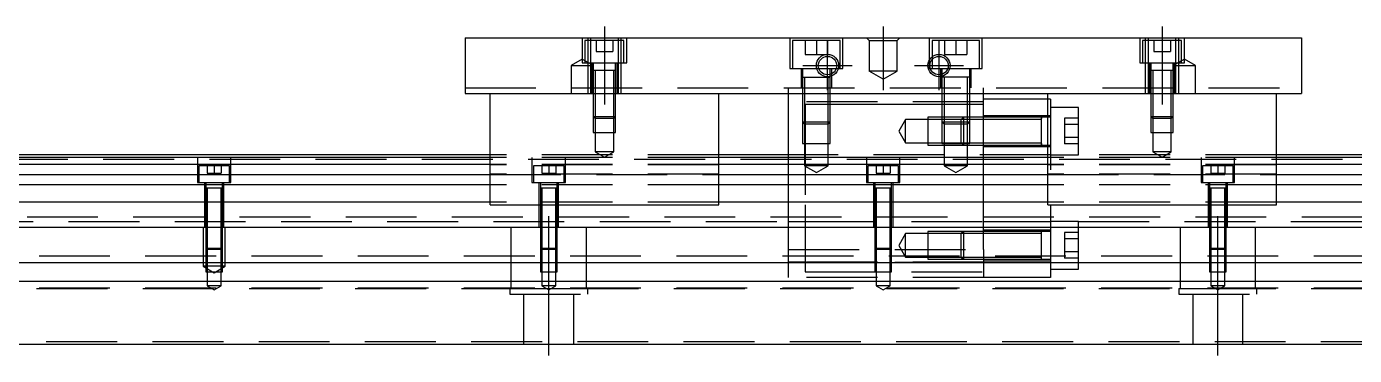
# Model space of a CAD drawing. Extents: x -12 to 939, y -277 to 77.
# Drawn here: x 226.4 to 464.5, y -224.1 to -165.1 of the extents above; entities that cross this region are included whole.
import ezdxf

# ---------------------------------------------------------------- set-up
doc = ezdxf.new("R2010")
doc.units = 0
doc.linetypes.add('CENTER', pattern=[50.8, 31.75, -6.35, 6.35, -6.35])
doc.linetypes.add('DASHED', pattern=[19.05, 12.7, -6.35])
doc.layers.get('0').update_dxf_attribs({"linetype": 'CONTINUOUS'})
doc.layers.add('CENTER', color=1, linetype='CENTER')

msp = doc.modelspace()

# ---------------------------------------------------------------- linework, layer by layer
at = {"color": 7, "linetype": 'CONTINUOUS'}
for p, q in [((305, -167.12), (455, -167.12)), ((305, -167.12), (305, -177.12)), ((455, -167.12), (455, -177.12)), ((305, -177.12), (455, -177.12)), ((309.5, -197.12), (309.5, -177.12)), ((350.5, -197.12), (350.5, -177.12)), ((363, -188.62), (363, -177.12)), ((398, -188.62), (398, -177.12)), ((409.5, -178.12), (398, -178.12)), ((409.5, -197.12), (409.5, -177.12)), ((450.5, -197.12), (450.5, -177.12)), ((309.5, -188.12), (60.5, -188.12)), ((363, -188.12), (350.5, -188.12)), ((710, -188.12), (450.5, -188.12)), ((309.5, -188.62), (0, -188.62)), ((309.5, -189.87), (0, -189.87)), ((409.5, -188.62), (350.5, -188.62)), ((409.5, -189.87), (350.5, -189.87)), ((760, -188.62), (450.5, -188.62)), ((760, -189.87), (450.5, -189.87)), ((0, -191.65), (309.5, -191.65)), ((350.5, -191.65), (409.5, -191.65)), ((450.5, -191.65), (760, -191.65)), ((309.5, -193.54), (0, -193.54)), ((409.5, -193.54), (350.5, -193.54)), ((760, -193.54), (450.5, -193.54)), ((309.5, -196.6), (0, -196.6)), ((309.5, -197.12), (350.5, -197.12)), ((409.5, -196.6), (350.5, -196.6)), ((409.5, -197.12), (450.5, -197.12)), ((760, -196.6), (450.5, -196.6)), ((0, -201.12), (760, -201.12)), ((0, -207.42), (760, -207.42)), ((0, -210.82), (760, -210.82)), ((0, -222.12), (760, -222.12))]:
    msp.add_line(p, q, dxfattribs=at)
at = {"color": 3, "linetype": 'DASHED'}
for p, q in [((326, -167.12), (326, -171.62)), ((333.5, -167.62), (326.5, -167.62)), ((326.5, -167.62), (326.5, -171.62)), ((327, -167.12), (327, -167.62)), ((327, -167.62), (327, -171.62)), ((327.5, -167.12), (327.5, -177.12)), ((328.5, -167.62), (328.5, -169.62)), ((330, -167.62), (330, -169.62)), ((331.5, -167.62), (331.5, -169.62)), ((332.5, -177.12), (332.5, -167.12)), ((333, -167.62), (333, -167.12)), ((333, -171.62), (333, -167.62)), ((333.5, -171.62), (333.5, -167.62)), ((334, -171.62), (334, -167.12)), ((363.25, -167.12), (363.25, -172.62)), ((372.25, -167.62), (363.75, -167.62)), ((363.75, -167.62), (363.75, -172.62)), ((366, -167.62), (366, -170.12)), ((368, -167.62), (368, -170.12)), ((370, -167.62), (370, -170.12)), ((372.25, -172.62), (372.25, -167.62)), ((372.75, -172.62), (372.75, -167.12)), ((377, -167.12), (377.5, -167.62)), ((377.5, -167.62), (377.5, -173.12)), ((377.5, -167.62), (382.5, -167.62)), ((382.5, -167.62), (383, -167.12)), ((382.5, -173.12), (382.5, -167.62)), ((388.25, -167.12), (388.25, -172.62)), ((397.25, -167.62), (388.75, -167.62)), ((388.75, -167.62), (388.75, -170.56)), ((391, -167.62), (391, -170.12)), ((393, -167.62), (393, -170.12)), ((395, -167.62), (395, -170.12)), ((397.25, -172.62), (397.25, -167.62)), ((397.75, -172.62), (397.75, -167.12)), ((426, -167.12), (426, -171.62)), ((433.5, -167.62), (426.5, -167.62)), ((426.5, -167.62), (426.5, -171.62)), ((427, -167.12), (427, -167.62)), ((427, -167.62), (427, -171.62)), ((427.5, -167.12), (427.5, -177.12)), ((428.5, -167.62), (428.5, -169.62)), ((430, -167.62), (430, -169.62)), ((431.5, -167.62), (431.5, -169.62)), ((432.5, -177.12), (432.5, -167.12)), ((433, -167.62), (433, -167.12)), ((433, -171.62), (433, -167.62)), ((433.5, -171.62), (433.5, -167.62)), ((434, -171.62), (434, -167.12)), ((326, -170.97), (324, -172.12)), ((328, -172.12), (326, -170.97)), ((328.5, -169.62), (330, -169.62)), ((330, -169.62), (331.5, -169.62)), ((366, -170.12), (368, -170.12)), ((368, -170.12), (370, -170.12)), ((388.75, -170.56), (388.75, -171.04)), ((388.75, -171.04), (388.75, -172.62)), ((391, -170.12), (393, -170.12)), ((393, -170.12), (395, -170.12)), ((428.5, -169.62), (430, -169.62)), ((430, -169.62), (431.5, -169.62)), ((434, -170.97), (432, -172.12)), ((436, -172.12), (434, -170.97)), ((324, -172.12), (328, -172.12)), ((324, -172.12), (324, -177.12)), ((326, -171.62), (334, -171.62)), ((327, -171.62), (327, -177.12)), ((327.75, -171.62), (327.75, -177.12)), ((328, -171.62), (328, -173.02)), ((328, -173.01), (328, -173.02)), ((328.22, -173.02), (328, -173.02)), ((328, -173.02), (328, -173.03)), ((328, -173.02), (328, -177.12)), ((331.78, -173.02), (328.22, -173.02)), ((328.35, -173.02), (328.35, -177.12)), ((331.65, -177.12), (331.65, -173.02)), ((332, -173.02), (331.78, -173.02)), ((332, -173.02), (332, -171.62)), ((332, -173.02), (332, -173.01)), ((332, -173.03), (332, -173.02)), ((332, -177.12), (332, -173.02)), ((332.25, -177.12), (332.25, -171.62)), ((333, -177.12), (333, -171.62)), ((363.25, -172.62), (372.75, -172.62)), ((365.25, -172.62), (365.25, -176.12)), ((365.5, -172.62), (365.5, -174.22)), ((370.5, -173.69), (370.5, -172.62)), ((370.5, -174.06), (370.5, -173.69)), ((370.75, -176.12), (370.75, -172.62)), ((382.5, -173.12), (377.5, -173.12)), ((380, -174.56), (377.5, -173.12)), ((380, -174.56), (382.5, -173.12)), ((388.25, -172.62), (397.75, -172.62)), ((390.25, -172.62), (390.25, -176.12)), ((390.5, -172.62), (390.5, -173.69)), ((390.5, -173.69), (390.5, -174.06)), ((395.5, -174.22), (395.5, -172.62)), ((395.75, -176.12), (395.75, -172.62)), ((426, -171.62), (434, -171.62)), ((427, -171.62), (427, -177.12)), ((427.75, -171.62), (427.75, -177.12)), ((428, -171.62), (428, -173.02)), ((428, -173.01), (428, -173.02)), ((428.22, -173.02), (428, -173.02)), ((428, -173.02), (428, -177.12)), ((428, -173.02), (428, -173.03)), ((431.78, -173.02), (428.22, -173.02)), ((428.35, -173.02), (428.35, -177.12)), ((431.65, -177.12), (431.65, -173.02)), ((432, -173.02), (431.78, -173.02)), ((432, -173.02), (432, -171.62)), ((432, -172.12), (436, -172.12)), ((432, -173.02), (432, -173.01)), ((432, -177.12), (432, -173.02)), ((432, -173.03), (432, -173.02)), ((432.25, -177.12), (432.25, -171.62)), ((433, -177.12), (433, -171.62)), ((436, -177.12), (436, -172.12)), ((305, -176.12), (455, -176.12)), ((363, -177.12), (363, -176.12)), ((365.5, -174.21), (365.5, -174.22)), ((365.5, -174.22), (365.76, -174.22)), ((365.5, -174.22), (370.5, -174.22)), ((365.5, -174.22), (365.5, -174.22)), ((365.5, -174.22), (365.5, -176.12)), ((365.5, -176.12), (365.5, -177.12)), ((365.5, -176.12), (365.5, -177.12)), ((365.9, -174.22), (365.9, -176.12)), ((365.9, -176.12), (365.9, -177.12)), ((370.1, -176.12), (370.1, -174.22)), ((370.1, -177.12), (370.1, -176.12)), ((370.5, -174.22), (370.5, -174.06)), ((370.5, -174.22), (370.5, -174.21)), ((370.5, -174.22), (370.5, -174.22)), ((370.5, -176.12), (370.5, -174.22)), ((370.5, -177.12), (370.5, -176.12)), ((370.5, -177.12), (370.5, -176.12)), ((390.5, -174.06), (390.5, -174.22)), ((390.5, -174.21), (390.5, -174.22)), ((390.76, -174.22), (390.5, -174.22)), ((390.5, -174.22), (390.5, -174.22)), ((390.5, -174.22), (390.5, -176.12)), ((390.5, -176.12), (390.5, -177.12)), ((390.5, -176.12), (390.5, -177.12)), ((395.24, -174.22), (390.76, -174.22)), ((390.9, -174.22), (390.9, -176.12)), ((390.9, -176.12), (390.9, -177.12)), ((395.1, -176.12), (395.1, -174.22)), ((395.1, -177.12), (395.1, -176.12)), ((395.5, -174.22), (395.24, -174.22)), ((395.5, -174.22), (395.5, -174.21)), ((395.5, -174.22), (395.5, -174.22)), ((395.5, -176.12), (395.5, -174.22)), ((395.5, -177.12), (395.5, -176.12)), ((395.5, -177.12), (395.5, -176.12)), ((398, -177.12), (398, -176.12)), ((328, -177.12), (328, -181.27)), ((328, -177.12), (328, -181.27)), ((328.35, -177.12), (328.35, -181.62)), ((331.65, -181.62), (331.65, -177.12)), ((332, -181.27), (332, -177.12)), ((332, -181.27), (332, -177.12)), ((365.5, -177.12), (365.5, -182.22)), ((365.5, -177.12), (365.5, -182.22)), ((365.9, -177.12), (365.9, -182.62)), ((370.1, -182.62), (370.1, -177.12)), ((370.5, -182.22), (370.5, -177.12)), ((370.5, -182.22), (370.5, -177.12)), ((390.5, -177.12), (390.5, -182.22)), ((390.5, -177.12), (390.5, -182.22)), ((390.9, -177.12), (390.9, -182.62)), ((395.1, -182.62), (395.1, -177.12)), ((395.5, -182.22), (395.5, -177.12)), ((395.5, -182.22), (395.5, -177.12)), ((410, -178.12), (409.5, -178.12)), ((410, -178.12), (410, -201.12)), ((428, -177.12), (428, -181.27)), ((428, -177.12), (428, -181.27)), ((428.35, -177.12), (428.35, -181.62)), ((431.65, -181.62), (431.65, -177.12)), ((432, -181.27), (432, -177.12)), ((432, -181.27), (432, -177.12)), ((398, -178.62), (363, -178.62)), ((366, -179.12), (366, -182.62)), ((370.1, -179.12), (366, -179.12)), ((370.5, -179.12), (370.1, -179.12)), ((375.5, -179.12), (370.5, -179.12)), ((384.5, -179.12), (375.5, -179.12)), ((390.5, -179.12), (384.5, -179.12)), ((390.9, -179.12), (390.5, -179.12)), ((395.1, -179.12), (390.9, -179.12)), ((395.5, -179.12), (395.1, -179.12)), ((398, -179.12), (395.5, -179.12)), ((415, -179.62), (410, -179.62)), ((415, -188.12), (415, -179.62)), ((328, -181.27), (332, -181.27)), ((328, -181.27), (328, -184.12)), ((328, -181.27), (328.35, -181.62)), ((331.65, -181.62), (328.35, -181.62)), ((328.35, -181.62), (328.35, -184.12)), ((331.65, -181.62), (332, -181.27)), ((331.65, -184.12), (331.65, -181.62)), ((332, -184.12), (332, -181.27)), ((365.5, -182.22), (370.5, -182.22)), ((365.5, -182.22), (365.5, -186.12)), ((365.5, -182.22), (365.9, -182.62)), ((370.1, -182.62), (365.9, -182.62)), ((365.9, -182.62), (365.9, -186.12)), ((366, -182.62), (366, -197.12)), ((370.1, -182.62), (370.5, -182.22)), ((370.1, -186.12), (370.1, -182.62)), ((370.5, -186.12), (370.5, -182.22)), ((384, -181.77), (382.79, -183.87)), ((384, -185.97), (384, -181.77)), ((388, -181.77), (384, -181.77)), ((388, -181.37), (388, -186.37)), ((390.5, -181.37), (388, -181.37)), ((394, -181.77), (388, -181.77)), ((390.9, -181.37), (390.5, -181.37)), ((390.5, -182.22), (395.5, -182.22)), ((390.5, -182.22), (390.5, -186.12)), ((390.5, -182.22), (390.9, -182.62)), ((394.4, -181.37), (390.9, -181.37)), ((395.1, -182.62), (390.9, -182.62)), ((390.9, -182.62), (390.9, -186.12)), ((394.4, -181.37), (394, -181.77)), ((394, -182.62), (394, -181.77)), ((395.1, -181.77), (394, -181.77)), ((394, -185.97), (394, -182.62)), ((394.4, -181.37), (394.4, -182.62)), ((395.1, -181.37), (394.4, -181.37)), ((395.1, -181.37), (394.4, -181.37)), ((394.4, -182.62), (394.4, -186.37)), ((395.5, -181.37), (395.1, -181.37)), ((395.5, -181.37), (395.1, -181.37)), ((395.5, -181.77), (395.1, -181.77)), ((395.1, -182.62), (395.5, -182.22)), ((395.1, -186.12), (395.1, -182.62)), ((398, -181.37), (395.5, -181.37)), ((398, -181.37), (395.5, -181.37)), ((398, -181.77), (395.5, -181.77)), ((395.5, -186.12), (395.5, -182.22)), ((410, -181.12), (398, -181.12)), ((403, -181.37), (398, -181.37)), ((403, -181.77), (398, -181.77)), ((403.1, -181.37), (403, -181.37)), ((407, -181.77), (403, -181.77)), ((403.35, -181.37), (403.1, -181.37)), ((406.65, -181.37), (403.35, -181.37)), ((406.9, -181.37), (406.65, -181.37)), ((407, -181.37), (406.9, -181.37)), ((408.4, -181.37), (407, -181.37)), ((408.4, -181.77), (407, -181.77)), ((410, -181.37), (408.39, -181.37)), ((408.4, -181.37), (408.4, -181.63)), ((408.4, -181.63), (408.4, -181.37)), ((408.4, -181.37), (408.4, -181.63)), ((408.4, -181.63), (408.4, -181.37)), ((408.4, -183.72), (408.4, -181.63)), ((412.5, -181.56), (412.5, -182.72)), ((415, -181.56), (412.5, -181.56)), ((415, -182.72), (412.5, -182.72)), ((412.5, -182.72), (412.5, -185.02)), ((428, -181.27), (432, -181.27)), ((428, -181.27), (428, -184.12)), ((428, -181.27), (428.35, -181.62)), ((431.65, -181.62), (428.35, -181.62)), ((428.35, -181.62), (428.35, -184.12)), ((431.65, -181.62), (432, -181.27)), ((431.65, -184.12), (431.65, -181.62)), ((432, -184.12), (432, -181.27)), ((328, -184.12), (332, -184.12)), ((328.35, -184.12), (328.35, -187.62)), ((331.65, -187.62), (331.65, -184.12)), ((382.79, -183.87), (384, -185.97)), ((408.4, -186.11), (408.4, -183.72)), ((415, -185.02), (412.5, -185.02)), ((412.5, -185.02), (412.5, -186.18)), ((428, -184.12), (432, -184.12)), ((428.35, -184.12), (428.35, -187.62)), ((431.65, -187.62), (431.65, -184.12)), ((350.5, -188.12), (309.5, -188.12)), ((331.65, -187.62), (328.35, -187.62)), ((328.35, -187.62), (330, -188.57)), ((330, -188.57), (331.65, -187.62)), ((366, -188.12), (363, -188.12)), ((365.5, -186.12), (370.5, -186.12)), ((365.9, -186.12), (365.9, -190.12)), ((410, -188.12), (366, -188.12)), ((370.1, -190.12), (370.1, -186.12)), ((384, -185.97), (388, -185.97)), ((388, -185.97), (394, -185.97)), ((388, -186.37), (394.4, -186.37)), ((390.5, -186.12), (395.5, -186.12)), ((390.9, -186.12), (390.9, -190.12)), ((394, -185.97), (398, -185.97)), ((394, -185.97), (394.4, -186.37)), ((394, -185.97), (398, -185.97)), ((394.4, -186.37), (398, -186.37)), ((394.4, -186.37), (398, -186.37)), ((395.1, -190.12), (395.1, -186.12)), ((398, -185.97), (408.4, -185.97)), ((398, -186.37), (408.4, -186.37)), ((398, -186.62), (410, -186.62)), ((408.39, -186.37), (410, -186.37)), ((408.4, -186.37), (408.4, -185.97)), ((408.4, -186.37), (408.4, -186.11)), ((408.4, -186.11), (408.4, -186.37)), ((410, -188.12), (415, -188.12)), ((415, -186.18), (412.5, -186.18)), ((450.5, -188.12), (415, -188.12)), ((431.65, -187.62), (428.35, -187.62)), ((428.35, -187.62), (430, -188.57)), ((430, -188.57), (431.65, -187.62)), ((710, -188.99), (55, -188.99)), ((257, -188.62), (257, -193.12)), ((262.75, -190.12), (257.25, -190.12)), ((257.25, -190.12), (257.25, -193.12)), ((258.75, -190.12), (258.75, -191.42)), ((260, -190.12), (260, -191.42)), ((261.25, -190.12), (261.25, -191.42)), ((262.75, -193.12), (262.75, -190.12)), ((263, -193.12), (263, -188.62)), ((350.5, -188.62), (309.5, -188.62)), ((350.5, -189.87), (309.5, -189.87)), ((350.5, -189.92), (309.5, -189.92)), ((317, -188.62), (317, -193.12)), ((322.75, -190.12), (317.25, -190.12)), ((317.25, -190.12), (317.25, -193.12)), ((318.75, -190.12), (318.75, -191.42)), ((320, -190.12), (320, -191.42)), ((321.25, -190.12), (321.25, -191.42)), ((322.75, -193.12), (322.75, -190.12)), ((323, -193.12), (323, -188.62)), ((363, -197.12), (363, -188.62)), ((370.1, -190.12), (365.9, -190.12)), ((365.9, -190.12), (368, -191.33)), ((368, -191.33), (370.1, -190.12)), ((377, -188.62), (377, -193.12)), ((382.75, -190.12), (377.25, -190.12)), ((377.25, -190.12), (377.25, -193.12)), ((378.75, -190.12), (378.75, -191.42)), ((380, -190.12), (380, -191.42)), ((381.25, -190.12), (381.25, -191.42)), ((382.75, -193.12), (382.75, -190.12)), ((383, -193.12), (383, -188.62)), ((395.1, -190.12), (390.9, -190.12)), ((390.9, -190.12), (393, -191.33)), ((393, -191.33), (395.1, -190.12)), ((398, -197.12), (398, -188.62)), ((450.5, -188.62), (409.5, -188.62)), ((450.5, -189.87), (409.5, -189.87)), ((450.5, -189.92), (409.5, -189.92)), ((437, -188.62), (437, -193.12)), ((442.75, -190.12), (437.25, -190.12)), ((437.25, -190.12), (437.25, -193.12)), ((438.75, -190.12), (438.75, -191.42)), ((440, -190.12), (440, -191.42)), ((441.25, -190.12), (441.25, -191.42)), ((442.75, -193.12), (442.75, -190.12)), ((443, -193.12), (443, -188.62)), ((258.75, -191.42), (260, -191.42)), ((260, -191.42), (261.25, -191.42)), ((350.5, -191.62), (309.5, -191.62)), ((309.5, -191.65), (350.5, -191.65)), ((318.75, -191.42), (320, -191.42)), ((320, -191.42), (321.25, -191.42)), ((378.75, -191.42), (380, -191.42)), ((380, -191.42), (381.25, -191.42)), ((450.5, -191.62), (409.5, -191.62)), ((409.5, -191.65), (450.5, -191.65)), ((438.75, -191.42), (440, -191.42)), ((440, -191.42), (441.25, -191.42)), ((257, -193.12), (263, -193.12)), ((258.25, -193.12), (258.25, -201.12)), ((258.5, -193.12), (258.5, -194.12)), ((258.5, -194.11), (258.5, -194.12)), ((258.62, -194.12), (258.5, -194.12)), ((258.5, -194.12), (258.5, -201.12)), ((258.5, -194.12), (258.5, -194.12)), ((260, -194.12), (258.62, -194.12)), ((258.75, -194.12), (258.75, -201.12)), ((261.38, -194.12), (260, -194.12)), ((261.25, -201.12), (261.25, -194.12)), ((261.5, -194.12), (261.38, -194.12)), ((261.5, -194.12), (261.5, -193.12)), ((261.5, -194.12), (261.5, -194.11)), ((261.5, -201.12), (261.5, -194.12)), ((261.5, -194.12), (261.5, -194.12)), ((261.75, -201.12), (261.75, -193.12)), ((350.5, -193.54), (309.5, -193.54)), ((317, -193.12), (323, -193.12)), ((318.25, -193.12), (318.25, -201.12)), ((318.5, -193.12), (318.5, -194.12)), ((318.5, -194.11), (318.5, -194.12)), ((318.62, -194.12), (318.5, -194.12)), ((318.5, -194.12), (318.5, -201.12)), ((318.5, -194.12), (318.5, -194.12)), ((320, -194.12), (318.62, -194.12)), ((318.75, -194.12), (318.75, -201.12)), ((321.38, -194.12), (320, -194.12)), ((321.25, -201.12), (321.25, -194.12)), ((321.5, -194.12), (321.38, -194.12)), ((321.5, -194.12), (321.5, -193.12)), ((321.5, -194.12), (321.5, -194.11)), ((321.5, -201.12), (321.5, -194.12)), ((321.5, -194.12), (321.5, -194.12)), ((321.75, -201.12), (321.75, -193.12)), ((377, -193.12), (383, -193.12)), ((378.25, -193.12), (378.25, -201.12)), ((378.5, -193.12), (378.5, -194.12)), ((378.5, -194.11), (378.5, -194.12)), ((378.62, -194.12), (378.5, -194.12)), ((378.5, -194.12), (378.5, -201.12)), ((378.5, -194.12), (378.5, -194.12)), ((380, -194.12), (378.62, -194.12)), ((378.75, -194.12), (378.75, -201.12)), ((381.38, -194.12), (380, -194.12)), ((381.25, -201.12), (381.25, -194.12)), ((381.5, -194.12), (381.38, -194.12)), ((381.5, -194.12), (381.5, -193.12)), ((381.5, -194.12), (381.5, -194.11)), ((381.5, -201.12), (381.5, -194.12)), ((381.5, -194.12), (381.5, -194.12)), ((381.75, -201.12), (381.75, -193.12)), ((450.5, -193.54), (409.5, -193.54)), ((437, -193.12), (443, -193.12)), ((438.25, -193.12), (438.25, -201.12)), ((438.5, -193.12), (438.5, -194.12)), ((438.5, -194.11), (438.5, -194.12)), ((438.62, -194.12), (438.5, -194.12)), ((438.5, -194.12), (438.5, -201.12)), ((438.5, -194.12), (438.5, -194.12)), ((440, -194.12), (438.62, -194.12)), ((438.75, -194.12), (438.75, -201.12)), ((441.38, -194.12), (440, -194.12)), ((441.25, -201.12), (441.25, -194.12)), ((441.5, -194.12), (441.38, -194.12)), ((441.5, -194.12), (441.5, -193.12)), ((441.5, -194.12), (441.5, -194.11)), ((441.5, -201.12), (441.5, -194.12)), ((441.5, -194.12), (441.5, -194.12)), ((441.75, -201.12), (441.75, -193.12)), ((350.5, -196.6), (309.5, -196.6)), ((350.5, -196.62), (309.5, -196.62)), ((363, -201.12), (363, -197.12)), ((366, -197.12), (366, -201.12)), ((398, -201.12), (398, -197.12)), ((450.5, -196.6), (409.5, -196.6)), ((450.5, -196.62), (409.5, -196.62)), ((55, -199.24), (710, -199.24)), ((81.5, -200.12), (363, -200.12)), ((258, -201.12), (258, -208.12)), ((258.5, -201.12), (258.5, -204.87)), ((258.5, -201.12), (258.5, -204.87)), ((258.75, -201.12), (258.75, -205.12)), ((261.25, -205.12), (261.25, -201.12)), ((261.5, -204.87), (261.5, -201.12)), ((261.5, -204.87), (261.5, -201.12)), ((262, -208.12), (262, -201.12)), ((313.29, -212.12), (313.29, -201.12)), ((318.5, -201.12), (318.5, -204.87)), ((318.5, -201.12), (318.5, -204.87)), ((318.75, -201.12), (318.75, -205.12)), ((321.25, -205.12), (321.25, -201.12)), ((321.5, -204.87), (321.5, -201.12)), ((321.5, -204.87), (321.5, -201.12)), ((326.71, -201.12), (326.71, -212.12)), ((363, -200.12), (366, -200.12)), ((363, -205.12), (363, -201.12)), ((366, -200.12), (398, -200.12)), ((366, -200.12), (398, -200.12)), ((366, -201.12), (366, -207.42)), ((378.5, -201.12), (378.5, -204.87)), ((378.5, -201.12), (378.5, -204.87)), ((378.75, -201.12), (378.75, -205.12)), ((381.25, -205.12), (381.25, -201.12)), ((381.5, -204.87), (381.5, -201.12)), ((381.5, -204.87), (381.5, -201.12)), ((384, -202.27), (382.79, -204.37)), ((384, -206.47), (384, -202.27)), ((388, -202.27), (384, -202.27)), ((388, -201.87), (388, -206.87)), ((394.4, -201.87), (388, -201.87)), ((394, -202.27), (388, -202.27)), ((394.4, -201.87), (394, -202.27)), ((394, -206.47), (394, -202.27)), ((398, -202.27), (394, -202.27)), ((394.4, -201.87), (394.4, -206.87)), ((398, -201.87), (394.4, -201.87)), ((398, -201.87), (394.4, -201.87)), ((398, -200.12), (408.5, -200.12)), ((398, -200.12), (408.5, -200.12)), ((398, -205.12), (398, -201.12)), ((410, -201.62), (398, -201.62)), ((408.4, -201.87), (398, -201.87)), ((408.4, -202.27), (398, -202.27)), ((408.5, -201.87), (408.39, -201.87)), ((408.4, -206.87), (408.4, -201.87)), ((408.5, -200.12), (408.75, -200.12)), ((408.5, -200.12), (408.75, -200.12)), ((408.75, -201.87), (408.5, -201.87)), ((408.75, -200.12), (410, -200.12)), ((408.75, -200.12), (410, -200.12)), ((410, -201.87), (408.75, -201.87)), ((411.25, -200.12), (410, -200.12)), ((410, -201.12), (410, -205.12)), ((411.5, -200.12), (411.25, -200.12)), ((415, -200.12), (411.5, -200.12)), ((412.5, -202.06), (412.5, -203.22)), ((415, -202.06), (412.5, -202.06)), ((415, -201.12), (415, -200.12)), ((415, -200.12), (710, -200.12)), ((415, -207.42), (415, -201.12)), ((433.29, -212.12), (433.29, -201.12)), ((438.5, -201.12), (438.5, -204.87)), ((438.5, -201.12), (438.5, -204.87)), ((438.75, -201.12), (438.75, -205.12)), ((441.25, -205.12), (441.25, -201.12)), ((441.5, -204.87), (441.5, -201.12)), ((441.5, -204.87), (441.5, -201.12)), ((446.71, -201.12), (446.71, -212.12)), ((382.79, -204.37), (384, -206.47)), ((415, -203.22), (412.5, -203.22)), ((412.5, -203.22), (412.5, -205.52)), ((0, -206.27), (760, -206.27)), ((258.5, -204.87), (261.5, -204.87)), ((258.5, -204.87), (258.5, -207.42)), ((258.5, -204.87), (258.75, -205.12)), ((261.25, -205.12), (258.75, -205.12)), ((258.75, -205.12), (258.75, -209.12)), ((261.25, -205.12), (261.5, -204.87)), ((261.25, -209.12), (261.25, -205.12)), ((261.5, -207.42), (261.5, -204.87)), ((318.5, -204.87), (321.5, -204.87)), ((318.5, -204.87), (318.5, -207.42)), ((318.5, -204.87), (318.75, -205.12)), ((321.25, -205.12), (318.75, -205.12)), ((318.75, -205.12), (318.75, -209.12)), ((321.25, -205.12), (321.5, -204.87)), ((321.25, -209.12), (321.25, -205.12)), ((321.5, -207.42), (321.5, -204.87)), ((363, -205.12), (398, -205.12)), ((363, -207.42), (363, -205.12)), ((378.5, -204.87), (381.5, -204.87)), ((378.5, -204.87), (378.5, -207.42)), ((378.5, -204.87), (378.75, -205.12)), ((381.25, -205.12), (378.75, -205.12)), ((378.75, -205.12), (378.75, -209.12)), ((381.25, -205.12), (381.5, -204.87)), ((381.25, -209.12), (381.25, -205.12)), ((381.5, -207.42), (381.5, -204.87)), ((384, -206.47), (388, -206.47)), ((388, -206.47), (394, -206.47)), ((388, -206.87), (394.4, -206.87)), ((394, -206.47), (398, -206.47)), ((394, -206.47), (394.4, -206.87)), ((394.4, -206.87), (398, -206.87)), ((394.4, -206.87), (398, -206.87)), ((398, -205.12), (398, -207.42)), ((398, -206.47), (408.4, -206.47)), ((398, -206.87), (408.4, -206.87)), ((398, -207.12), (410, -207.12)), ((408.39, -206.87), (408.4, -206.87)), ((408.4, -206.87), (408.4, -206.87)), ((408.4, -206.87), (408.5, -206.87)), ((408.5, -206.87), (410, -206.87)), ((410, -205.12), (410, -207.42)), ((412.5, -205.52), (412.5, -206.68)), ((415, -205.52), (412.5, -205.52)), ((415, -206.68), (412.5, -206.68)), ((438.5, -204.87), (441.5, -204.87)), ((438.5, -204.87), (438.5, -207.42)), ((438.5, -204.87), (438.75, -205.12)), ((441.25, -205.12), (438.75, -205.12)), ((438.75, -205.12), (438.75, -209.12)), ((441.25, -205.12), (441.5, -204.87)), ((441.25, -209.12), (441.25, -205.12)), ((441.5, -207.42), (441.5, -204.87)), ((262, -208.12), (258, -208.12)), ((258, -208.12), (260, -209.27)), ((258.5, -207.42), (258.5, -209.12)), ((258.5, -209.12), (261.5, -209.12)), ((258.75, -209.12), (258.75, -211.62)), ((260, -209.27), (262, -208.12)), ((261.25, -211.62), (261.25, -209.12)), ((261.5, -209.12), (261.5, -207.42)), ((318.5, -207.42), (318.5, -209.12)), ((318.5, -209.12), (321.5, -209.12)), ((318.75, -209.12), (318.75, -211.62)), ((321.25, -211.62), (321.25, -209.12)), ((321.5, -209.12), (321.5, -207.42)), ((363, -207.4), (398, -207.4)), ((366, -207.4), (363, -207.4)), ((363, -210.12), (363, -207.42)), ((398, -207.4), (366, -207.4)), ((366, -207.42), (366, -209.12)), ((366, -209.12), (398, -209.12)), ((378.5, -207.42), (378.5, -209.12)), ((378.5, -209.12), (381.5, -209.12)), ((378.75, -209.12), (378.75, -211.62)), ((381.25, -211.62), (381.25, -209.12)), ((381.5, -209.12), (381.5, -207.42)), ((398, -207.42), (398, -210.12)), ((410, -207.42), (410, -209.12)), ((410, -208.62), (411.5, -208.62)), ((410, -209.12), (410, -210.12)), ((411.5, -208.62), (415, -208.62)), ((415, -208.62), (415, -207.42)), ((438.5, -207.42), (438.5, -209.12)), ((438.5, -209.12), (441.5, -209.12)), ((438.75, -209.12), (438.75, -211.62)), ((441.25, -211.62), (441.25, -209.12)), ((441.5, -209.12), (441.5, -207.42)), ((261.25, -211.62), (258.75, -211.62)), ((258.75, -211.62), (260, -212.34)), ((260, -212.34), (261.25, -211.62)), ((321.25, -211.62), (318.75, -211.62)), ((318.75, -211.62), (320, -212.34)), ((320, -212.34), (321.25, -211.62)), ((398, -210.12), (363, -210.12)), ((381.25, -211.62), (378.75, -211.62)), ((378.75, -211.62), (380, -212.34)), ((380, -212.34), (381.25, -211.62)), ((410, -210.12), (398, -210.12)), ((441.25, -211.62), (438.75, -211.62)), ((438.75, -211.62), (440, -212.34)), ((440, -212.34), (441.25, -211.62)), ((0, -211.97), (760, -211.97)), ((56.71, -212.12), (703.29, -212.12)), ((313, -212.12), (327, -212.12)), ((313, -212.12), (313, -213.12)), ((313, -213.12), (327, -213.12)), ((315.5, -213.12), (315.5, -222.12)), ((324.5, -222.12), (324.5, -213.12)), ((327, -213.12), (327, -212.12)), ((433, -212.12), (447, -212.12)), ((433, -212.12), (433, -213.12)), ((433, -213.12), (447, -213.12)), ((435.5, -213.12), (435.5, -222.12)), ((444.5, -222.12), (444.5, -213.12)), ((447, -213.12), (447, -212.12)), ((77.5, -221.62), (760, -221.62))]:
    msp.add_line(p, q, dxfattribs=at)
at = {"color": 3, "linetype": 'CONTINUOUS'}
for centre in [(370, -172.12), (390, -172.12)]:
    msp.add_circle(centre, 2, dxfattribs=at)
at = {"color": 7, "linetype": 'CONTINUOUS'}
for centre in [(370, -172.12), (390, -172.12)]:
    msp.add_circle(centre, 1.65, dxfattribs=at)
at = {"layer": 'CENTER', "color": 1, "linetype": 'CENTER'}
for p, q in [((330, -165.12), (330, -179.12)), ((380, -165.12), (380, -176.56)), ((430, -165.12), (430, -179.12)), ((370, -176.52), (370, -167.72)), ((390, -176.52), (390, -167.72)), ((365.6, -172.12), (374.4, -172.12)), ((385.6, -172.12), (394.4, -172.12)), ((320, -224.12), (320, -199.12)), ((440, -224.12), (440, -199.12))]:
    msp.add_line(p, q, dxfattribs=at)

doc.saveas('drawing.dxf')
